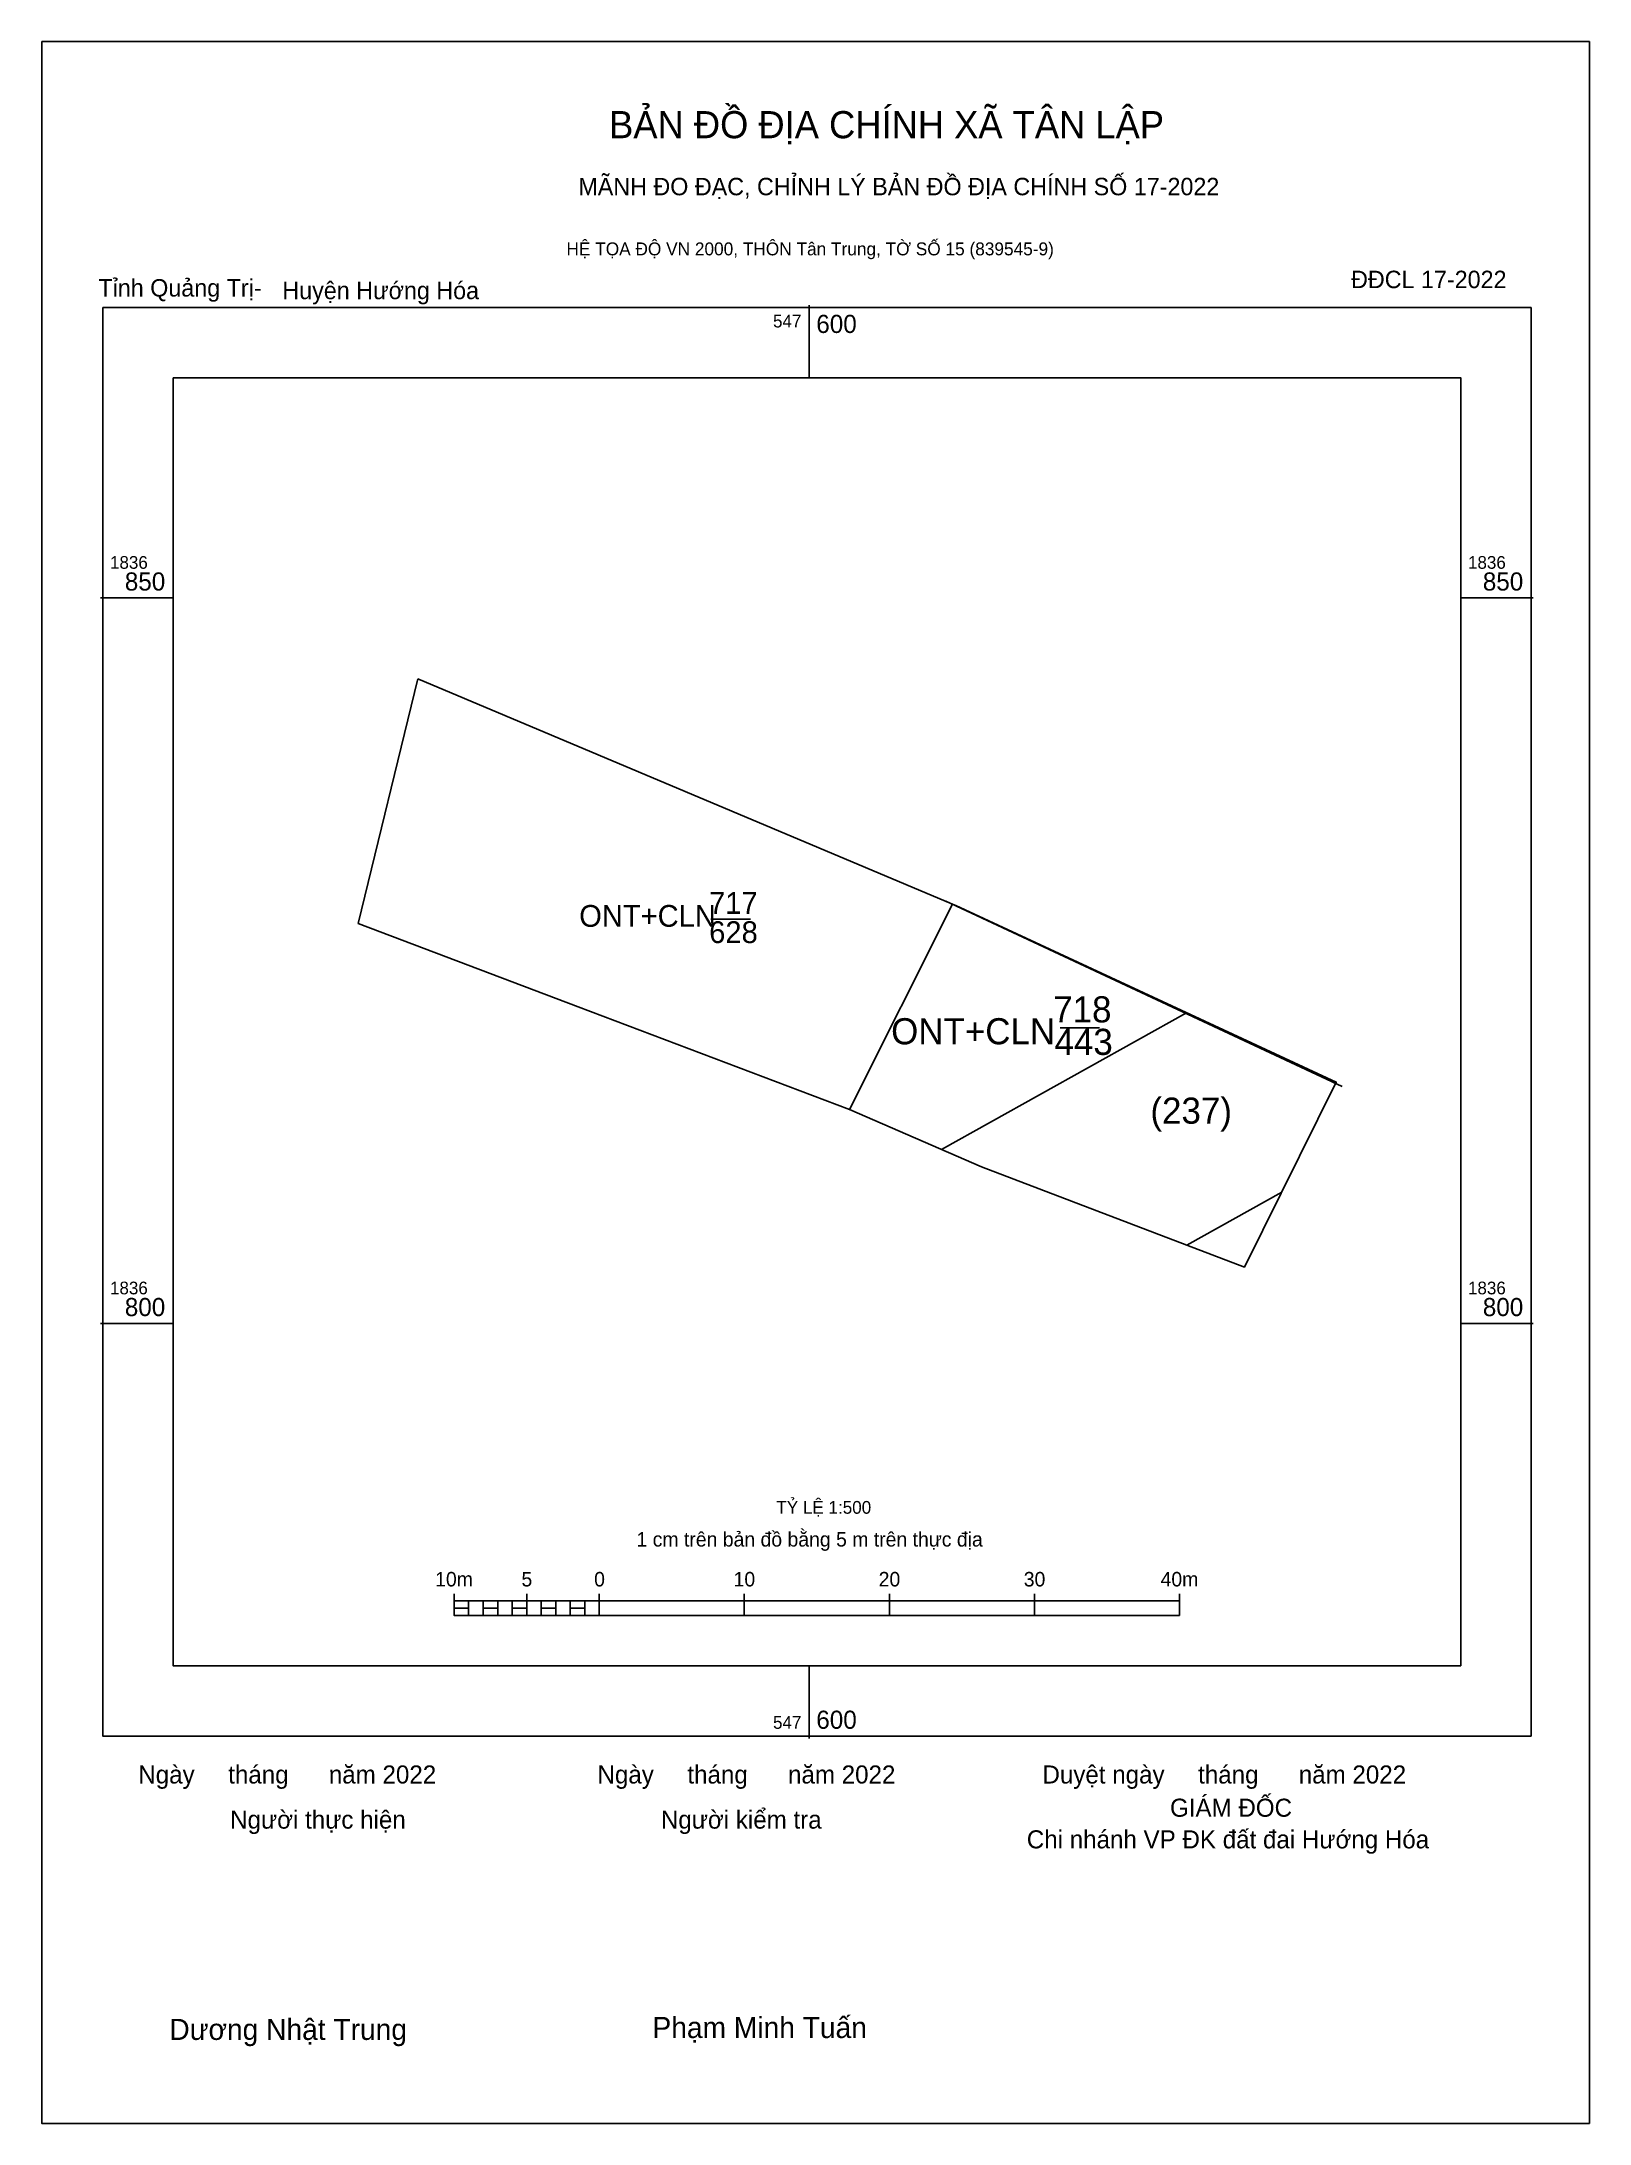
# Model space of a CAD drawing. Extents: x 547530 to 547637, y 1836756 to 1836899.
import ezdxf

# ---------------------------------------------------------------- set-up
doc = ezdxf.new("R2010")
doc.units = 0
for name, color, linetype in [('Level 10', 7, 'Continuous'), ('Level 13', 7, 'Continuous'), ('Level 15', 7, 'Continuous'), ('Level 27', 7, 'Continuous'), ('Level 49', 7, 'Continuous'), ('Level 6', 7, 'Continuous'), ('Level 62', 7, 'Continuous'), ('Level 63', 7, 'Continuous'), ('Level 9', 7, 'Continuous')]:
    doc.layers.add(name, color=color, linetype=linetype)

msp = doc.modelspace()

# ---------------------------------------------------------------- linework, layer by layer
at = {"layer": 'Level 10'}
msp.add_lwpolyline([(547586.01, 1836825.64), (547593.13, 1836839.78), (547593.35, 1836839.69), (547619.57, 1836827.53), (547613.24, 1836814.78), (547595.11, 1836821.68)], close=True, dxfattribs=at)
at = {"layer": 'Level 13'}
for p, q in [((547576.47, 1836838.75), (547579.19, 1836838.75)), ((547609.25, 1836832.31), (547592.37, 1836822.87)), ((547600.53, 1836831.27), (547603.25, 1836831.27)), ((547615.81, 1836819.95), (547609.27, 1836816.29))]:
    msp.add_line(p, q, dxfattribs=at)
at = {"layer": 'Level 15'}
msp.add_lwpolyline([(547530.34, 1836899.23), (547637.02, 1836899.23), (547637.02, 1836755.77), (547530.34, 1836755.77)], close=True, dxfattribs=at)
at = {"layer": 'Level 27'}
for p, q in [((547593.13, 1836839.78), (547593.13, 1836839.78)), ((547586.01, 1836825.64), (547586.01, 1836825.64))]:
    msp.add_line(p, q, dxfattribs=at)
at = {"layer": 'Level 49'}
msp.add_lwpolyline([(547592.67, 1836839.99), (547619.98, 1836827.22)], dxfattribs=at)
at = {"layer": 'Level 62'}
msp.add_lwpolyline([(547539.4, 1836876.06), (547628.15, 1836876.06), (547628.15, 1836787.3), (547539.4, 1836787.3)], close=True, dxfattribs=at)
at = {"layer": 'Level 63'}
for p, q in [((547583.23, 1836881.06), (547583.23, 1836876.06)), ((547534.4, 1836860.9), (547539.4, 1836860.9)), ((547628.15, 1836860.9), (547633.15, 1836860.9)), ((547534.4, 1836810.9), (547539.4, 1836810.9)), ((547628.15, 1836810.9), (547633.15, 1836810.9)), ((547558.77, 1836792.27), (547558.77, 1836790.77)), ((547563.77, 1836792.27), (547563.77, 1836790.77)), ((547568.77, 1836792.27), (547568.77, 1836790.77)), ((547578.77, 1836792.27), (547578.77, 1836790.77)), ((547588.77, 1836792.27), (547588.77, 1836790.77)), ((547598.77, 1836792.27), (547598.77, 1836790.77)), ((547608.77, 1836792.27), (547608.77, 1836790.77)), ((547558.77, 1836791.77), (547608.77, 1836791.77)), ((547558.77, 1836790.77), (547608.77, 1836790.77)), ((547559.77, 1836791.77), (547559.77, 1836790.77)), ((547560.77, 1836791.77), (547560.77, 1836790.77)), ((547561.77, 1836791.77), (547561.77, 1836790.77)), ((547562.77, 1836791.77), (547562.77, 1836790.77)), ((547563.77, 1836791.77), (547563.77, 1836790.77)), ((547564.77, 1836791.77), (547564.77, 1836790.77)), ((547565.77, 1836791.77), (547565.77, 1836790.77)), ((547566.77, 1836791.77), (547566.77, 1836790.77)), ((547567.77, 1836791.77), (547567.77, 1836790.77)), ((547568.77, 1836791.77), (547568.77, 1836790.77)), ((547583.23, 1836787.3), (547583.23, 1836782.3))]:
    msp.add_line(p, q, dxfattribs=at)
for points in [[(547534.55, 1836880.9), (547633, 1836880.9), (547633, 1836782.46), (547534.55, 1836782.46)], [(547558.77, 1836791.27), (547559.77, 1836791.27), (547559.77, 1836790.77), (547558.77, 1836790.77)], [(547558.77, 1836791.27), (547559.77, 1836791.27), (547559.77, 1836790.77), (547558.77, 1836790.77)], [(547560.77, 1836791.27), (547561.77, 1836791.27), (547561.77, 1836790.77), (547560.77, 1836790.77)], [(547562.77, 1836791.27), (547563.77, 1836791.27), (547563.77, 1836790.77), (547562.77, 1836790.77)], [(547564.77, 1836791.27), (547565.77, 1836791.27), (547565.77, 1836790.77), (547564.77, 1836790.77)], [(547566.77, 1836791.27), (547567.77, 1836791.27), (547567.77, 1836790.77), (547566.77, 1836790.77)]]:
    msp.add_lwpolyline(points, close=True, dxfattribs=at)
at = {"layer": 'Level 9'}
for p, q in [((547552.16, 1836838.46), (547556.27, 1836855.31)), ((547556.27, 1836855.31), (547574.7, 1836847.55)), ((547574.7, 1836847.55), (547593.13, 1836839.78)), ((547586.01, 1836825.64), (547593.13, 1836839.78)), ((547567.31, 1836832.72), (547552.16, 1836838.46)), ((547586.01, 1836825.64), (547567.31, 1836832.72))]:
    msp.add_line(p, q, dxfattribs=at)

# ---------------------------------------------------------------- texts
at = {"layer": 'Level 13'}
for s, height, p in [('ONT+CLN', 1.5, (547567.39, 1836838.23)), ('717', 1.5, (547576.34, 1836839.12)), ('628', 1.5, (547576.35, 1836837.11)), ('718', 1.8, (547600.06, 1836831.64)), ('ONT+CLN', 1.8, (547588.89, 1836830.13)), ('443', 1.8, (547600.15, 1836829.4)), ('(237)', 1.8, (547606.76, 1836824.66))]:
    msp.add_text(s, height=height, dxfattribs=at).set_placement(p)
at = {"layer": 'Level 6'}
msp.add_text('TỶ LỆ 1:500', height=0.879, dxfattribs=at).set_placement((547580.98, 1836797.78))
at = {"layer": 'Level 63'}
for s, height, p in [('BẢN ĐỒ ĐỊA CHÍNH XÃ TÂN LẬP', 1.8718, (547569.45, 1836892.57)), ('MÃNH ĐO ĐẠC, CHỈNH LÝ BẢN ĐỒ ĐỊA CHÍNH SỐ 17-2022', 1.2011, (547567.33, 1836888.64)), ('HỆ TỌA ĐỘ VN 2000, THÔN Tân Trung, TỜ SỐ 15 (839545-9)', 0.8891, (547566.51, 1836884.5)), ('547', 0.875, (547580.75, 1836879.53)), ('600', 1.25, (547583.73, 1836879.15)), ('1836', 0.875, (547535.05, 1836862.9)), ('850', 1.25, (547536.07, 1836861.4)), ('1836', 0.875, (547628.65, 1836862.9)), ('850', 1.25, (547629.67, 1836861.4)), ('1836', 0.875, (547535.05, 1836812.9)), ('1836', 0.875, (547628.65, 1836812.9)), ('800', 1.25, (547536.07, 1836811.4)), ('800', 1.25, (547629.67, 1836811.4)), ('1 cm trên bản đồ bằng 5 m trên thực địa', 1, (547571.34, 1836795.52)), ('10m', 1, (547557.46, 1836792.77)), ('5', 1, (547563.41, 1836792.77)), ('0', 1, (547568.42, 1836792.77)), ('10', 1, (547578.03, 1836792.77)), ('20', 1, (547588.03, 1836792.77)), ('30', 1, (547598.03, 1836792.77)), ('40m', 1, (547607.46, 1836792.77)), ('547', 0.875, (547580.75, 1836782.96)), ('600', 1.25, (547583.73, 1836782.96)), ('Ngày     tháng      năm 2022', 1.2442, (547537, 1836779.19)), ('Ngày     tháng      năm 2022', 1.2442, (547568.65, 1836779.19)), ('Duyệt ngày     tháng      năm 2022', 1.2442, (547599.32, 1836779.19)), ('GIÁM ĐỐC', 1.244, (547608.11, 1836776.9)), ('Người thực hiện', 1.2442, (547543.33, 1836776.08)), ('Người kiểm tra', 1.2442, (547573.02, 1836776.08)), ('Chi nhánh VP ĐK đất đai Hướng Hóa', 1.2442, (547598.24, 1836774.72)), ('Dương Nhật Trung', 1.4512, (547539.14, 1836761.52)), ('Phạm Minh Tuấn', 1.4512, (547572.44, 1836761.65))]:
    msp.add_text(s, height=height, dxfattribs=at).set_placement(p)
at = {"layer": 'Level 9'}
for s, p in [('Tỉnh Quảng Trị-', (547534.25, 1836881.66)), ('Huyện Hướng Hóa', (547546.93, 1836881.48)), ('ĐĐCL 17-2022', (547620.59, 1836882.24))]:
    msp.add_text(s, height=1.2011, dxfattribs=at).set_placement(p)

doc.saveas('drawing.dxf')
